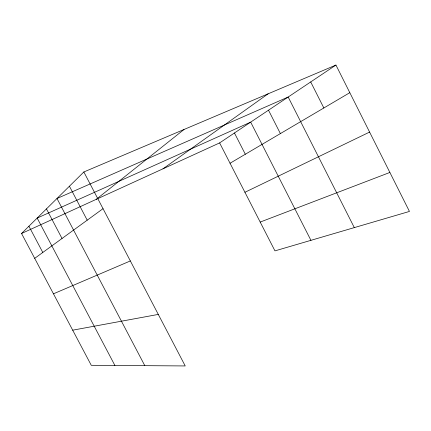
<?xml version="1.0" encoding="UTF-8"?>
<svg xmlns="http://www.w3.org/2000/svg" width="431" height="431" viewBox="0 0 431 431"><rect width="100%" height="100%" fill="white"/><g stroke="black" fill="none" stroke-linecap="round" stroke-linejoin="round"><path stroke-width="0.65" d="M83.851 171.974L185.222 365.946L91.27 365.299L21.55 233.494L83.851 171.974L335.938 65.054L409.45 211.438L274.962 250.88L219.621 142.914L335.938 65.054M96.285 199.316L184.032 129.483M34.696 258.352L103.031 208.674M162.999 168.812L268.141 93.807M230.041 163.247L349.81 92.681M244.927 192.28L369.593 132.08M21.55 233.494L219.621 142.914M53.455 293.813L130.345 260.944M260.195 222.073L389.872 172.454M72.688 330.178L158.29 314.414M114.899 365.461L37.174 218.07L250.675 122.129L310.934 240.331M28.925 226.216L42.793 252.464M144.805 365.666L56.984 198.502L288.177 97.023L354.309 227.606M46.456 208.9L62.026 238.483M69.423 186.224L87.213 220.171M234.453 132.99L245.32 154.244M268.502 110.196L280.387 133.583M310.708 81.944L323.843 107.982"/></g></svg>
